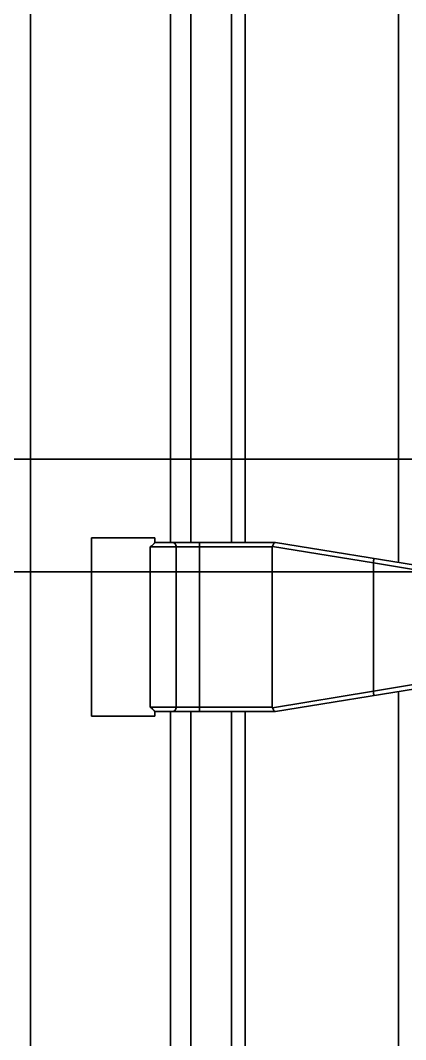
# Model space of a CAD drawing. Header units: millimetres. Extents: x 32496 to 166256, y 3504 to 23939.
# Drawn here: x 70661.5 to 70832.1, y 13026.7 to 13478.7 of the extents above; entities that cross this region are included whole.
import ezdxf

# ---------------------------------------------------------------- set-up
doc = ezdxf.new("R2010")
doc.units = ezdxf.units.MM
doc.layers.get('0').update_dxf_attribs({"lineweight": 35})

# ---------------------------------------------------------------- blocks, each defined once
blk = doc.blocks.new('DRGTJHYTHRTTR')
at = {"color": 7, "linetype": 'Continuous'}
for p, q in [((60371.04, -49682.69), (46149.04, -49682.69)), ((53199.04, -49732.69), (51844.04, -49732.69))]:
    blk.add_line(p, q, dxfattribs=at)
blk = doc.blocks.new('8-1250')
at = {"linetype": 'Continuous'}
for p, q in [((-2380.13, -32152.29), (-2380.13, -34671.29)), ((-2217.13, -33733.17), (-2217.13, -33090.41)), ((-2318.13, -33099.29), (-2318.13, -33724.29)), ((-2309.13, -33099.29), (-2309.13, -33724.29)), ((-2291.13, -33724.29), (-2291.13, -33099.29)), ((-2285.13, -33099.29), (-2285.13, -33724.29)), ((-2353.13, -33801.29), (-2353.13, -33722.29)), ((-2325.13, -33722.29), (-2353.13, -33722.29)), ((-2325.13, -33724.29), (-2325.13, -33722.29)), ((-2327.1, -33726.29), (-2327.1, -33797.29)), ((-2273.13, -33726.29), (-2327.1, -33726.29)), ((-2325.13, -33724.29), (-2271.63, -33724.29)), ((-2315.62, -33797.29), (-2315.62, -33726.29)), ((-2305.3, -33724.29), (-2305.3, -33799.29)), ((-2273.13, -33726.29), (-2273.13, -33797.29)), ((-2273.05, -33726.01), (-2228.32, -33733.29)), ((-2271.63, -33724.29), (-2204.13, -33735.29)), ((-2228.33, -33733.37), (-2228.33, -33790.21)), ((-2228.33, -33733.37), (-2206.13, -33736.99)), ((-2206.13, -33786.59), (-2228.33, -33790.21)), ((-2228.32, -33790.28), (-2273.05, -33797.57)), ((-2271.63, -33799.29), (-2204.13, -33788.29)), ((-2217.13, -34433.17), (-2217.13, -33790.41)), ((-2327.1, -33797.29), (-2273.13, -33797.29)), ((-2325.13, -33799.29), (-2325.13, -33801.29)), ((-2325.13, -33799.29), (-2271.63, -33799.29)), ((-2318.13, -33799.29), (-2318.13, -34424.29)), ((-2309.13, -33799.29), (-2309.13, -34424.29)), ((-2291.13, -34424.29), (-2291.13, -33799.29)), ((-2285.13, -33799.29), (-2285.13, -34424.29)), ((-2353.13, -33801.29), (-2325.13, -33801.29))]:
    blk.add_line(p, q, dxfattribs=at)
for centre, major_axis, ratio, start_param, end_param in [((-2264.98, -33726.29), (8.15, 0), 0.245536, 2.999882, 3.141593), ((-2220.18, -33734.7), (8.14, -1.41), 0.241938, -3.138028, -3.099665), ((-2220.18, -33788.88), (8.14, 1.41), 0.241938, 3.099665, 3.138028), ((-2264.98, -33797.29), (8.15, 0), 0.245536, -3.141593, -2.999882)]:
    blk.add_ellipse(centre, major_axis=major_axis, ratio=ratio, start_param=start_param, end_param=end_param, dxfattribs=at)
for points, knots in [([(-2327.1, -33726.29), (-2326.95, -33726.18), (-2326.66, -33725.96), (-2326.27, -33725.62), (-2325.94, -33725.3), (-2325.66, -33725.01), (-2325.47, -33724.78), (-2325.34, -33724.61), (-2325.27, -33724.51), (-2325.21, -33724.43), (-2325.17, -33724.37), (-2325.15, -33724.33), (-2325.14, -33724.31), (-2325.13, -33724.3), (-2325.13, -33724.29), (-2325.13, -33724.29)], [0, 0, 0, 0, 0.198275, 0.380694, 0.545565, 0.690776, 0.813479, 0.865244, 0.909841, 0.946555, 0.974535, 0.984937, 0.992762, 0.997839, 1, 1, 1, 1]), ([(-2315.62, -33726.29), (-2315.62, -33726.03), (-2315.7, -33725.52), (-2316.07, -33724.86), (-2316.64, -33724.4), (-2317.11, -33724.29), (-2317.34, -33724.29)], [0, 0, 0, 0, 0.267215, 0.524636, 0.767656, 1, 1, 1, 1]), ([(-2271.77, -33724.29), (-2271.84, -33724.29), (-2271.98, -33724.3), (-2272.17, -33724.4), (-2272.32, -33724.56), (-2272.5, -33724.88), (-2272.72, -33725.38), (-2272.92, -33725.79), (-2273.05, -33726.01)], [0, 0, 0, 0, 0.095491, 0.181572, 0.27513, 0.386659, 0.667027, 1, 1, 1, 1]), ([(-2228.25, -33731.36), (-2228.23, -33731.36), (-2228.21, -33731.4), (-2228.19, -33731.45), (-2228.18, -33731.55), (-2228.17, -33731.71), (-2228.17, -33732.06), (-2228.22, -33732.6), (-2228.28, -33733.05), (-2228.32, -33733.29)], [0, 0, 0, 0, 0.029584, 0.055175, 0.088913, 0.180604, 0.302705, 0.62104, 1, 1, 1, 1]), ([(-2228.25, -33792.22), (-2228.23, -33792.22), (-2228.21, -33792.18), (-2228.19, -33792.12), (-2228.18, -33792.03), (-2228.17, -33791.86), (-2228.17, -33791.52), (-2228.22, -33790.98), (-2228.28, -33790.53), (-2228.32, -33790.28)], [0, 0, 0, 0, 0.029584, 0.055174, 0.088913, 0.180604, 0.302705, 0.62104, 1, 1, 1, 1]), ([(-2325.13, -33799.29), (-2325.13, -33799.29), (-2325.13, -33799.28), (-2325.14, -33799.27), (-2325.15, -33799.25), (-2325.17, -33799.21), (-2325.21, -33799.15), (-2325.27, -33799.07), (-2325.34, -33798.97), (-2325.47, -33798.8), (-2325.66, -33798.57), (-2325.94, -33798.28), (-2326.27, -33797.96), (-2326.66, -33797.62), (-2326.95, -33797.4), (-2327.1, -33797.29)], [0, 0, 0, 0, 0.002161, 0.007238, 0.015063, 0.025465, 0.053445, 0.090159, 0.134756, 0.186521, 0.309224, 0.454435, 0.619306, 0.801725, 1, 1, 1, 1]), ([(-2317.34, -33799.29), (-2317.11, -33799.29), (-2316.64, -33799.18), (-2316.07, -33798.72), (-2315.7, -33798.06), (-2315.62, -33797.55), (-2315.62, -33797.29)], [0, 0, 0, 0, 0.232344, 0.475364, 0.732785, 1, 1, 1, 1]), ([(-2273.05, -33797.57), (-2272.92, -33797.79), (-2272.72, -33798.2), (-2272.5, -33798.7), (-2272.32, -33799.01), (-2272.17, -33799.18), (-2271.98, -33799.28), (-2271.84, -33799.29), (-2271.77, -33799.29)], [0, 0, 0, 0, 0.332942, 0.613322, 0.724857, 0.81841, 0.904497, 1, 1, 1, 1])]:
    blk.add_open_spline(points, degree=3, knots=knots, dxfattribs=at)

msp = doc.modelspace()

# ---------------------------------------------------------------- block references
at = {"color": 6}
msp.add_blockref('8-1250', (73046.131, 46971.457), dxfattribs=at)
msp.add_blockref('DRGTJHYTHRTTR', (17920.951, 62966.819))

doc.saveas('drawing.dxf')
